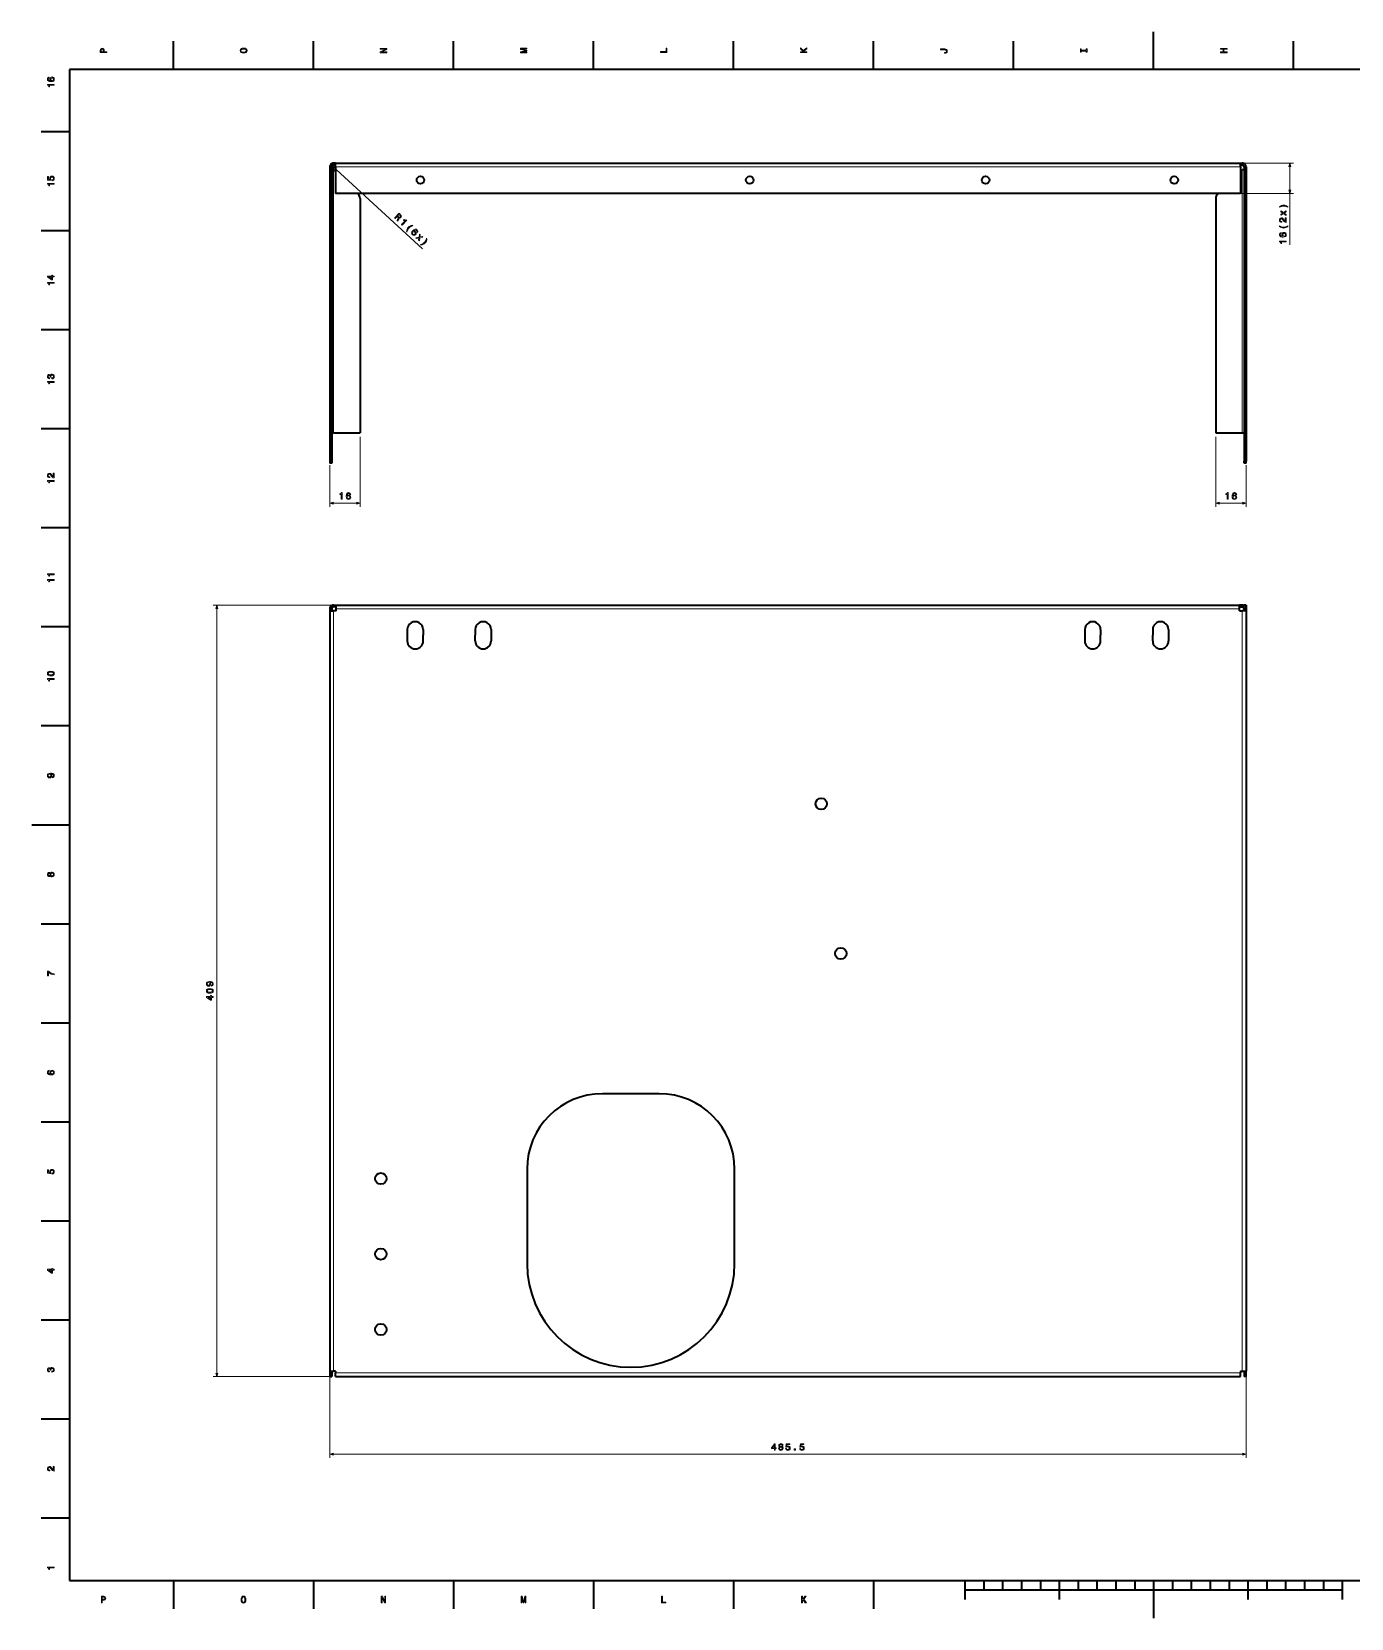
# Model space of a CAD drawing. Extents: x 0 to 1189, y 0 to 841.
# Drawn here: x 0 to 699, y 0 to 841 of the extents above; entities that cross this region are included whole.
import ezdxf

# ---------------------------------------------------------------- set-up
doc = ezdxf.new("R2010")
doc.units = 0

msp = doc.modelspace()

# ---------------------------------------------------------------- linework, layer by layer
at = {"color": 7, "lineweight": 35}
for p, q in [((594.5, 821), (594.5, 841)), ((1169, 821), (20, 821)), ((20, 821), (20, 20)), ((157.989746, 768.303833), (157.989746, 613.303833)), ((158.989746, 768.303833), (158.989746, 613.303833)), ((160.989746, 771.303833), (640.489746, 771.303833)), ((642.489746, 769.303833), (642.489746, 613.303833)), ((643.489746, 769.303833), (643.489746, 613.303833)), ((638.489746, 755.303833), (162.989746, 755.303833)), ((173.989746, 752.646973), (173.989746, 628.303833)), ((627.489746, 752.646973), (627.489746, 628.303833)), ((157.989746, 534.070557), (157.989746, 131.070541)), ((161.403961, 537.070557), (640.075562, 537.070557)), ((643.489746, 534.070557), (643.489746, 131.070541)), ((20, 420.5), (0, 420.5)), ((332.489746, 278.070557), (302.489746, 278.070557)), ((262.489746, 238.070541), (262.489746, 188.070541)), ((372.489746, 188.070541), (372.489746, 238.070541)), ((160.989746, 128.070541), (640.489746, 128.070541)), ((20, 20), (1169, 20)), ((594.5, 20), (594.5, 0)), ((494.5, 15), (694.5, 15))]:
    msp.add_line(p, q, dxfattribs=at)
at = {"color": 7, "lineweight": 35, "ltscale": 0.375}
for p, q in [((75.099998, 821), (75.099998, 836)), ((149.300003, 821), (149.300003, 836)), ((223.5, 821), (223.5, 836)), ((297.700012, 821), (297.700012, 836)), ((371.899994, 821), (371.899994, 836)), ((446.100006, 821), (446.100006, 836)), ((520.299988, 821), (520.299988, 836)), ((668.700012, 821), (668.700012, 836)), ((20, 788), (5, 788)), ((20, 735.5), (5, 735.5)), ((20, 683), (5, 683)), ((20, 630.5), (5, 630.5)), ((20, 578), (5, 578)), ((20, 525.5), (5, 525.5)), ((20, 473), (5, 473)), ((20, 368), (5, 368)), ((20, 315.5), (5, 315.5)), ((20, 263), (5, 263)), ((20, 210.5), (5, 210.5)), ((20, 158), (5, 158)), ((20, 105.5), (5, 105.5)), ((20, 53), (5, 53)), ((75.099998, 20), (75.099998, 5)), ((149.300003, 20), (149.300003, 5)), ((223.5, 20), (223.5, 5)), ((297.700012, 20), (297.700012, 5)), ((371.899994, 20), (371.899994, 5)), ((446.100006, 20), (446.100006, 5))]:
    msp.add_line(p, q, dxfattribs=at)
at = {"color": 7, "lineweight": 35, "ltscale": 0.025}
for p, q in [((157.989746, 769.303833), (157.989746, 768.303833)), ((157.989746, 769.303833), (158.989746, 769.303833)), ((158.989746, 769.303833), (158.989746, 768.303833)), ((159.989746, 767.889648), (158.989746, 767.889648)), ((160.989746, 771.303833), (159.989746, 771.303833)), ((160.989746, 770.303833), (159.989746, 770.303833)), ((160.989746, 769.303833), (160.989746, 768.303833)), ((640.489746, 771.303833), (641.489746, 771.303833)), ((640.489746, 770.303833), (641.489746, 770.303833)), ((641.489746, 767.889648), (642.489746, 767.889648)), ((643.489746, 769.303833), (642.489746, 769.303833)), ((159.989746, 628.303833), (158.989746, 628.303833)), ((641.489746, 628.303833), (642.489746, 628.303833)), ((157.989746, 613.303833), (157.989746, 612.303833)), ((158.989746, 612.303833), (157.989746, 612.303833)), ((158.989746, 613.303833), (158.989746, 612.303833)), ((642.489746, 612.303833), (642.489746, 613.303833)), ((643.489746, 612.303833), (642.489746, 612.303833)), ((643.489746, 612.303833), (643.489746, 613.303833)), ((157.989746, 535.070557), (157.989746, 534.070557)), ((158.989746, 535.070557), (158.989746, 534.070557)), ((159.989746, 537.070557), (159.989746, 536.070557)), ((161.403961, 534.070557), (161.403961, 535.070557)), ((640.075562, 534.070557), (640.075562, 535.070557)), ((641.489746, 537.070557), (641.489746, 536.070557)), ((643.489746, 537.070557), (642.489746, 537.070557)), ((642.489746, 535.070557), (642.489746, 534.070557)), ((643.489746, 535.070557), (643.489746, 534.070557)), ((157.989746, 128.070541), (158.989746, 128.070541)), ((160.989746, 131.070541), (159.989746, 131.070541)), ((160.989746, 131.070541), (160.989746, 130.070541)), ((640.489746, 131.070541), (641.489746, 131.070541)), ((640.489746, 131.070541), (640.489746, 130.070541)), ((643.489746, 128.070541), (642.489746, 128.070541))]:
    msp.add_line(p, q, dxfattribs=at)
at = {"color": 7, "lineweight": 13}
for p, q in [((159.254959, 769.982117), (207.008118, 725.899231)), ((159.989746, 628.303833), (159.989746, 767.889648)), ((160.989746, 769.303833), (640.489746, 769.303833)), ((641.489746, 767.889648), (641.489746, 628.303833)), ((642.489746, 771.303833), (668.741577, 771.303833)), ((666.741577, 728.112671), (666.741577, 771.303833)), ((640.489746, 755.303833), (668.741577, 755.303833)), ((173.989746, 626.303833), (173.989746, 589.148438)), ((627.489746, 626.303833), (627.489746, 589.148438)), ((157.989746, 611.303833), (157.989746, 589.148438)), ((643.489746, 611.303833), (643.489746, 589.148438)), ((159.403961, 537.070557), (96.077591, 537.070557)), ((98.077591, 128.070541), (98.077591, 537.070557)), ((159.989746, 534.070557), (159.989746, 131.070541)), ((161.403961, 535.070557), (640.075562, 535.070557)), ((641.489746, 534.070557), (641.489746, 131.070541)), ((158.989746, 128.070541), (96.077591, 128.070541)), ((157.989746, 129.070541), (157.989746, 85.054352)), ((160.989746, 130.070541), (640.489746, 130.070541)), ((643.489746, 129.070541), (643.489746, 85.054352)), ((157.989746, 87.054352), (643.489746, 87.054352))]:
    msp.add_line(p, q, dxfattribs=at)
at = {"color": 7, "lineweight": 35, "ltscale": 0.035366}
msp.add_line((160.990036, 766.889343), (159.989746, 767.889648), dxfattribs=at)
at = {"color": 7, "lineweight": 35, "ltscale": 0.05}
for p, q in [((160.989746, 769.303833), (160.989746, 771.303833)), ((640.489746, 769.303833), (640.489746, 771.303833)), ((162.989746, 755.303833), (160.989746, 755.303833)), ((640.489746, 755.303833), (638.489746, 755.303833)), ((157.989746, 534.070557), (159.989746, 534.070557)), ((161.403961, 535.070557), (161.403961, 537.070557)), ((640.075562, 535.070557), (640.075562, 537.070557)), ((643.489746, 534.070557), (641.489746, 534.070557)), ((157.989746, 131.070541), (159.989746, 131.070541)), ((160.989746, 128.070541), (160.989746, 130.070541)), ((640.489746, 128.070541), (640.489746, 130.070541)), ((641.489746, 131.070541), (643.489746, 131.070541))]:
    msp.add_line(p, q, dxfattribs=at)
at = {"color": 7, "lineweight": 35, "ltscale": 0.325}
msp.add_line((160.989746, 768.303833), (160.989746, 755.303833), dxfattribs=at)
at = {"color": 7, "lineweight": 35, "ltscale": 0.35}
for p, q in [((640.489746, 769.303833), (640.489746, 755.303833)), ((159.989746, 628.303833), (173.989746, 628.303833)), ((627.489746, 628.303833), (641.489746, 628.303833))]:
    msp.add_line(p, q, dxfattribs=at)
at = {"color": 7, "lineweight": 35, "ltscale": 0.035347}
msp.add_line((640.48999, 766.889893), (641.489746, 767.889648), dxfattribs=at)
at = {"color": 7, "lineweight": 35, "ltscale": 0.014655}
msp.add_line((172.575241, 755.304138), (172.989746, 754.889648), dxfattribs=at)
at = {"color": 7, "lineweight": 35, "ltscale": 0.00429}
msp.add_line((172.989746, 754.889648), (173.111069, 754.768311), dxfattribs=at)
at = {"color": 7, "lineweight": 35, "ltscale": 0.001033}
msp.add_line((176.60527, 755.304138), (176.646606, 755.303833), dxfattribs=at)
at = {"color": 7, "lineweight": 35, "ltscale": 0.001041}
msp.add_line((624.832886, 755.303833), (624.874512, 755.304138), dxfattribs=at)
at = {"color": 7, "lineweight": 35, "ltscale": 0.018944}
msp.add_line((628.904236, 755.304138), (628.368408, 754.768311), dxfattribs=at)
at = {"color": 7, "lineweight": 13, "ltscale": 0.025}
for p, q in [((158.989746, 613.303833), (157.989746, 613.303833)), ((643.489746, 613.303833), (642.489746, 613.303833))]:
    msp.add_line(p, q, dxfattribs=at)
at = {"color": 7, "lineweight": 13, "ltscale": 0.4}
for p, q in [((157.989746, 591.148438), (173.989746, 591.148438)), ((627.489746, 591.148438), (643.489746, 591.148438))]:
    msp.add_line(p, q, dxfattribs=at)
at = {"color": 7, "lineweight": 35, "ltscale": 0.024507}
msp.add_line((157.989746, 536.070557), (157.989746, 535.090271), dxfattribs=at)
at = {"color": 7, "lineweight": 35, "ltscale": 0.006695}
msp.add_line((158.257538, 536.070557), (157.989746, 536.070557), dxfattribs=at)
at = {"color": 7, "lineweight": 35, "ltscale": 0.000348}
msp.add_line((158.989746, 535.084534), (158.989746, 535.070618), dxfattribs=at)
at = {"color": 7, "lineweight": 35, "ltscale": 0.035355}
for p, q in [((159.989746, 537.070557), (161.403961, 537.070557)), ((161.403961, 536.070557), (159.989746, 536.070557)), ((161.403961, 534.070557), (159.989746, 534.070557)), ((641.489746, 537.070557), (640.075562, 537.070557)), ((640.075562, 536.070557), (641.489746, 536.070557)), ((640.075562, 534.070557), (641.489746, 534.070557))]:
    msp.add_line(p, q, dxfattribs=at)
at = {"color": 7, "lineweight": 35, "ltscale": 0.006699}
msp.add_line((642.489746, 537.070557), (642.489746, 536.802612), dxfattribs=at)
at = {"color": 7, "lineweight": 35, "ltscale": 0.049998}
msp.add_line((643.489746, 537.070557), (643.489746, 535.070618), dxfattribs=at)
at = {"color": 7, "lineweight": 35, "ltscale": 0.15}
for p, q in [((199.039749, 524.070557), (199.039749, 518.070557)), ((243.439743, 524.070557), (243.439743, 518.070557)), ((558.039734, 524.070557), (558.039734, 518.070557)), ((602.439758, 524.070557), (602.439758, 518.070557))]:
    msp.add_line(p, q, dxfattribs=at)
at = {"color": 7, "lineweight": 35, "ltscale": 0.075}
for p, q in [((207.439743, 524.070557), (207.439743, 521.070557)), ((235.039749, 524.070557), (235.039749, 521.070557)), ((566.439758, 524.070557), (566.439758, 521.070557)), ((594.039734, 524.070557), (594.039734, 521.070557)), ((207.439743, 518.070557), (207.439743, 521.070557)), ((235.039749, 518.070557), (235.039749, 521.070557)), ((566.439758, 518.070557), (566.439758, 521.070557)), ((594.039734, 518.070557), (594.039734, 521.070557)), ((157.989746, 131.070541), (157.989746, 128.070541)), ((158.989746, 131.070541), (158.989746, 128.070541)), ((642.489746, 131.070541), (642.489746, 128.070541)), ((643.489746, 128.070541), (643.489746, 131.070541))]:
    msp.add_line(p, q, dxfattribs=at)
at = {"color": 7, "lineweight": 35, "ltscale": 0.25}
for p, q in [((494.5, 20), (494.5, 10)), ((544.5, 20), (544.5, 10)), ((644.5, 20), (644.5, 10)), ((694.5, 20), (694.5, 10))]:
    msp.add_line(p, q, dxfattribs=at)
at = {"color": 7, "lineweight": 35, "ltscale": 0.125}
for p, q in [((504.5, 20), (504.5, 15)), ((514.5, 20), (514.5, 15)), ((524.5, 20), (524.5, 15)), ((534.5, 20), (534.5, 15)), ((554.5, 20), (554.5, 15)), ((564.5, 20), (564.5, 15)), ((574.5, 20), (574.5, 15)), ((584.5, 20), (584.5, 15)), ((604.5, 20), (604.5, 15)), ((614.5, 20), (614.5, 15)), ((624.5, 20), (624.5, 15)), ((634.5, 20), (634.5, 15)), ((654.5, 20), (654.5, 15)), ((664.5, 20), (664.5, 15)), ((674.5, 20), (674.5, 15)), ((684.5, 20), (684.5, 15))]:
    msp.add_line(p, q, dxfattribs=at)
at = {"color": 7, "lineweight": 13}
for points in [[(39.833214, 829.935913), (39.833214, 830.399841), (38.355549, 830.399841), (38.355549, 830.914246), (38.330334, 831.433716), (38.15382, 831.84729), (37.810879, 832.114563), (37.341858, 832.205322), (36.908142, 832.134705), (36.59042, 831.932983), (36.398777, 831.600159), (36.333214, 831.14624), (36.333214, 829.935913)], [(36.761887, 831.020203), (36.792149, 831.322754), (36.88797, 831.544678), (37.064484, 831.675781), (37.341858, 831.721191), (37.634365, 831.670776), (37.810879, 831.534607), (37.901657, 831.302612), (37.926872, 830.984863), (37.926872, 830.399841), (36.761887, 830.399841)], [(112.283211, 829.703918), (113.069954, 829.794678), (113.649925, 830.056946), (114.007996, 830.465454), (114.129036, 831), (114.007996, 831.529541), (113.649925, 831.943115), (113.069954, 832.200317), (112.283211, 832.296143), (111.501511, 832.200317), (111.183784, 832.089355), (110.921539, 831.943115), (110.563469, 831.529541), (110.472694, 831.277405), (110.437393, 831), (110.563469, 830.460388), (110.916496, 830.05188), (111.496468, 829.794678)], [(112.283211, 830.188049), (111.672981, 830.24353), (111.224136, 830.409973), (110.951797, 830.667175), (110.85598, 831), (110.951797, 831.32782), (111.229179, 831.585022), (111.678024, 831.751465), (112.283211, 831.811951), (112.89344, 831.751465), (113.342285, 831.585022), (113.614624, 831.32782), (113.705399, 831), (113.614624, 830.667175), (113.342285, 830.409973), (112.898483, 830.24353)], [(188.2332, 829.850159), (188.2332, 830.268738), (185.363602, 830.268738), (188.2332, 831.610229), (188.2332, 832.149841), (184.7332, 832.149841), (184.7332, 831.726257), (187.602798, 831.726257), (184.7332, 830.399841), (184.7332, 829.850159)], [(262.433228, 829.739197), (262.433228, 830.127502), (259.255981, 830.127502), (262.433228, 830.783142), (262.433228, 831.216858), (259.255981, 831.867432), (262.433228, 831.867432), (262.433228, 832.260803), (258.933228, 832.260803), (258.933228, 831.645569), (262.019684, 831), (258.933228, 830.359497), (258.933228, 829.739197)], [(336.633209, 829.976257), (336.633209, 832.225525), (336.209564, 832.225525), (336.209564, 830.440186), (333.133209, 830.440186), (333.133209, 829.976257)], [(410.833221, 829.90564), (410.833221, 830.369629), (409.587555, 830.369629), (409.143738, 830.783142), (410.833221, 831.958191), (410.833221, 832.523071), (408.805847, 831.110962), (407.333221, 832.482727), (407.333221, 831.867432), (408.952087, 830.369629), (407.333221, 830.369629), (407.333221, 829.90564)], [(483.873291, 831.403442), (484.24649, 831.368164), (484.503693, 831.262268), (484.660034, 831.04541), (484.705414, 830.712524), (484.660034, 830.384705), (484.513794, 830.167847), (484.256592, 830.041809), (483.883392, 830.00647), (483.631226, 830.016602), (483.631226, 829.562683), (483.888428, 829.552612), (484.448212, 829.613098), (484.836548, 829.819885), (485.053406, 830.177979), (485.129059, 830.70752), (485.053406, 831.231995), (484.836548, 831.590088), (484.453278, 831.796814), (483.893463, 831.862427), (481.533234, 831.862427), (481.533234, 831.403442)], [(558.80957, 830.768005), (558.80957, 830.122498), (559.233215, 830.122498), (559.233215, 831.877502), (558.80957, 831.877502), (558.80957, 831.231995), (556.15686, 831.231995), (556.15686, 831.877502), (555.733215, 831.877502), (555.733215, 830.122498), (556.15686, 830.122498), (556.15686, 830.768005)], [(633.433167, 829.829956), (633.433167, 830.299011), (631.789063, 830.299011), (631.789063, 831.700989), (633.433167, 831.700989), (633.433167, 832.164978), (629.933167, 832.164978), (629.933167, 831.700989), (631.360413, 831.700989), (631.360413, 830.299011), (629.933167, 830.299011), (629.933167, 829.829956)], [(9.276297, 816.978394), (8.867795, 816.882568), (8.565202, 816.660706), (8.373559, 816.317749), (8.307997, 815.873962), (8.3433, 815.576355), (8.43912, 815.319153), (8.595461, 815.092224), (8.817363, 814.900574), (9.09474, 814.749268), (9.432636, 814.638367), (9.831052, 814.567749), (10.279899, 814.547546), (10.996037, 814.628235), (11.51549, 814.875366), (11.82817, 815.273804), (11.934077, 815.818481), (11.8433, 816.307678), (11.606268, 816.680847), (11.233069, 816.922913), (10.759006, 817.008667), (10.279899, 816.922913), (9.911743, 816.690918), (9.679755, 816.332886), (9.599063, 815.889038), (9.699927, 815.409973), (9.987391, 815.05188), (9.432636, 815.127563), (9.034222, 815.28894), (8.79719, 815.536011), (8.716498, 815.878967), (8.756845, 816.131165), (8.862752, 816.322754), (9.039265, 816.448853), (9.276297, 816.514404)], [(10.764049, 816.51947), (11.081772, 816.463989), (11.323847, 816.322754), (11.48523, 816.095825), (11.535663, 815.813416), (11.48523, 815.515869), (11.32889, 815.28894), (11.086815, 815.142639), (10.769092, 815.09729), (10.456412, 815.147705), (10.21938, 815.28894), (10.068084, 815.520935), (10.012608, 815.833557), (10.068084, 816.105896), (10.214337, 816.322754), (10.451368, 816.463989)], [(11.833213, 812.641235), (11.833213, 813.100159), (8.307997, 813.100159), (8.307997, 812.757202), (8.615634, 812.666443), (8.822406, 812.484863), (8.943443, 812.20752), (8.983789, 811.824219), (9.341859, 811.824219), (9.341859, 812.641235)], [(11.833213, 760.141235), (11.833213, 760.600159), (8.307997, 760.600159), (8.307997, 760.257202), (8.615634, 760.166443), (8.822406, 759.984863), (8.943443, 759.70752), (8.983789, 759.324219), (9.341859, 759.324219), (9.341859, 760.141235)], [(10.920389, 762.017334), (11.333934, 762.128235), (11.6567, 762.375366), (11.858429, 762.738464), (11.934077, 763.202454), (11.8433, 763.711853), (11.596181, 764.110229), (11.202809, 764.362427), (10.698487, 764.458252), (10.229466, 764.372498), (9.861311, 764.130432), (9.624279, 763.752197), (9.538545, 763.263), (9.599063, 762.884766), (9.76549, 762.592224), (8.822406, 762.733459), (8.822406, 764.266602), (8.408861, 764.266602), (8.408861, 762.395569), (10.26477, 762.118164), (10.26477, 762.521606), (10.027738, 762.814148), (9.942002, 763.187317), (9.997478, 763.510071), (10.158861, 763.757202), (10.405979, 763.913574), (10.723703, 763.969055), (11.041427, 763.913574), (11.288545, 763.752197), (11.444884, 763.505066), (11.50036, 763.187317), (11.465057, 762.920044), (11.349063, 762.713257), (11.167507, 762.561951), (10.920389, 762.486328)], [(665.714966, 748.247681), (665.160156, 748.610779), (664.610474, 748.867981), (664.040527, 749.019287), (663.435425, 749.069702), (662.835205, 749.019287), (662.260315, 748.867981), (661.710571, 748.610779), (661.155884, 748.247681), (661.155884, 747.929932), (661.69043, 748.212402), (662.255249, 748.414124), (662.840271, 748.535156), (663.435425, 748.580505), (664.030518, 748.535156), (664.620544, 748.414124), (665.180298, 748.207336), (665.714966, 747.929932)], [(192.256317, 742.239136), (192.600937, 741.921021), (193.603241, 743.006775), (193.955292, 742.681763), (194.204422, 742.431213), (194.31958, 742.228821), (194.295624, 742.024414), (194.130859, 741.771606), (193.841492, 741.420959), (193.661896, 741.181824), (193.586639, 741.011047), (193.975739, 740.651855), (194.040741, 740.72229), (194.0513, 740.904724), (194.199524, 741.124756), (194.556732, 741.563782), (194.777649, 741.929504), (194.781372, 742.104492), (194.712952, 742.298096), (194.946716, 742.253906), (195.170197, 742.287781), (195.387421, 742.389282), (195.590958, 742.565125), (195.826431, 742.924316), (195.893707, 743.294617), (195.779144, 743.661194), (195.490097, 744.017212), (194.630371, 744.810852)], [(195.102966, 743.791199), (195.308502, 743.560303), (195.402832, 743.342773), (195.383163, 743.120728), (195.228363, 742.886108), (194.992905, 742.705383), (194.773132, 742.668091), (194.541077, 742.758728), (194.290527, 742.955688), (193.894012, 743.321777), (194.684235, 744.177734)], [(195.981567, 738.800232), (196.318787, 738.488892), (198.709961, 741.079163), (198.457977, 741.311768), (198.182587, 741.147339), (197.908936, 741.11853), (197.623016, 741.217773), (197.314026, 741.448059), (197.071136, 741.184998), (197.671463, 740.630798)], [(664.741577, 739.908203), (664.741577, 742.313843), (664.307861, 742.313843), (664.307861, 740.412537), (664.070801, 740.518433), (663.874146, 740.700012), (663.516113, 741.259766), (663.364746, 741.557312), (663.147949, 741.890198), (662.895752, 742.127197), (662.598206, 742.263367), (662.260315, 742.313843), (661.83667, 742.228088), (661.503784, 741.991028), (661.291992, 741.62793), (661.21637, 741.158936), (661.302124, 740.674744), (661.539124, 740.306641), (661.917358, 740.06958), (662.416626, 739.988892), (662.487244, 739.988892), (662.487244, 740.447815), (662.446899, 740.447815), (662.104004, 740.493225), (661.851807, 740.629395), (661.69043, 740.846252), (661.634949, 741.133728), (661.685425, 741.426208), (661.811462, 741.643066), (662.008179, 741.784302), (662.255249, 741.834717), (662.487244, 741.799438), (662.68396, 741.703613), (662.855408, 741.542236), (663.006714, 741.320313), (663.168091, 741.022766), (663.480774, 740.528503), (663.813599, 740.180542), (664.217041, 739.973755), (664.72644, 739.908203)], [(664.741577, 744.153564), (663.6875, 744.849548), (664.741577, 745.565674), (664.741577, 746.100281), (663.344604, 745.131958), (662.033325, 746.0448), (662.033325, 745.530396), (663.016785, 744.869751), (662.033325, 744.209045), (662.033325, 743.68457), (663.349609, 744.582275), (664.741577, 743.634155)], [(198.624146, 735.036072), (198.857605, 734.820557), (199.008972, 735.408325), (199.240479, 735.956482), (199.548065, 736.475586), (199.922089, 736.940247), (200.355392, 737.350098), (200.844849, 737.694458), (201.376221, 737.972656), (201.950043, 738.170471), (201.716583, 738.385986), (201.069778, 738.228088), (200.507919, 737.998657), (200.006775, 737.678833), (199.566345, 737.268616), (199.189178, 736.793152), (198.913803, 736.27179), (198.729919, 735.69342)], [(204.382736, 734.524597), (204.589417, 734.889771), (204.631622, 735.262573), (204.509628, 735.636047), (204.227997, 735.985229), (203.985413, 736.161133), (203.73143, 736.265198), (203.458633, 736.30426), (203.167297, 736.271179), (202.867981, 736.169983), (202.557251, 735.997009), (202.235138, 735.752136), (201.915863, 735.436035), (201.48938, 734.855103), (201.318619, 734.305786), (201.399261, 733.805786), (201.727646, 733.358521), (202.148666, 733.093384), (202.583679, 733.014404), (203.014679, 733.12439), (203.399231, 733.414612), (203.661224, 733.824768), (203.740479, 734.252686), (203.634735, 734.666016), (203.363373, 735.026306), (202.942932, 735.277222), (202.484833, 735.308838), (202.916718, 735.665161), (203.305542, 735.84845), (203.647888, 735.85498), (203.95462, 735.681641), (204.112534, 735.480957), (204.181519, 735.273193), (204.154419, 735.057922), (204.041809, 734.839294)], [(203.036377, 733.742737), (202.78009, 733.546875), (202.512131, 733.464783), (202.235901, 733.500122), (201.994186, 733.654663), (201.809753, 733.893555), (201.749054, 734.162354), (201.805786, 734.439453), (201.987946, 734.703674), (202.237091, 734.899231), (202.501648, 734.9776), (202.774719, 734.931396), (203.042114, 734.760071), (203.20459, 734.534607), (203.264709, 734.280029), (203.207703, 734.010071)], [(203.974243, 731.421814), (205.200592, 731.724243), (205.011841, 730.463989), (205.404633, 730.101379), (205.640717, 731.784668), (207.200867, 732.128967), (206.822891, 732.477905), (205.67038, 732.20343), (205.852005, 733.374146), (205.466614, 733.729919), (205.233383, 732.153809), (203.59256, 731.77417)], [(665.714966, 737.770874), (665.714966, 738.088623), (665.180298, 737.801147), (664.620544, 737.599426), (664.030518, 737.473328), (663.435425, 737.432983), (662.840271, 737.473328), (662.255249, 737.599426), (661.69043, 737.801147), (661.155884, 738.088623), (661.155884, 737.770874), (661.710571, 737.40271), (662.260315, 737.145508), (662.835205, 736.994202), (663.435425, 736.948853), (664.040527, 736.994202), (664.610474, 737.145508), (665.160156, 737.40271)], [(662.184692, 734.577087), (661.776123, 734.481262), (661.473572, 734.259338), (661.281921, 733.916382), (661.21637, 733.472595), (661.251709, 733.175049), (661.347473, 732.917847), (661.503784, 732.690918), (661.725708, 732.499268), (662.003113, 732.347961), (662.341003, 732.237), (662.73938, 732.166382), (663.188232, 732.14624), (663.904419, 732.226929), (664.423828, 732.47406), (664.736572, 732.872437), (664.842407, 733.417114), (664.751709, 733.906311), (664.514648, 734.279541), (664.141418, 734.521606), (663.667358, 734.607361), (663.188232, 734.521606), (662.820068, 734.289612), (662.588135, 733.931519), (662.507446, 733.487732), (662.608276, 733.008606), (662.895752, 732.650574), (662.341003, 732.726196), (661.942627, 732.887573), (661.705566, 733.134705), (661.624878, 733.477661), (661.665222, 733.729797), (661.771118, 733.921448), (661.947632, 734.047546), (662.184692, 734.113098)], [(663.672424, 734.118164), (663.990112, 734.062683), (664.232178, 733.921448), (664.393555, 733.694519), (664.444031, 733.412109), (664.393555, 733.114563), (664.237244, 732.887573), (663.995178, 732.741333), (663.67749, 732.695923), (663.364746, 732.746399), (663.127747, 732.887573), (662.97644, 733.119568), (662.920959, 733.432251), (662.97644, 733.70459), (663.122681, 733.921448), (663.359741, 734.062683)], [(206.322281, 727.929626), (206.965393, 728.090942), (207.527252, 728.320374), (208.024963, 728.636475), (208.472534, 729.046936), (208.84256, 729.522156), (209.121368, 730.047241), (209.305237, 730.62561), (209.414734, 731.279541), (209.181274, 731.495056), (209.026184, 730.910645), (208.791275, 730.358765), (208.483398, 729.846863), (208.113083, 729.378784), (207.676071, 728.97229), (207.18689, 728.62085), (206.655243, 728.349792), (206.088837, 728.145142)], [(664.741577, 729.539917), (664.741577, 729.99884), (661.21637, 729.99884), (661.21637, 729.655884), (661.523987, 729.565125), (661.730774, 729.383545), (661.851807, 729.106201), (661.892151, 728.7229), (662.250244, 728.7229), (662.250244, 729.539917)], [(11.833213, 707.641235), (11.833213, 708.100159), (8.307997, 708.100159), (8.307997, 707.757202), (8.615634, 707.666443), (8.822406, 707.484863), (8.943443, 707.20752), (8.983789, 706.824219), (9.341859, 706.824219), (9.341859, 707.641235)], [(11.833213, 711.04541), (11.833213, 711.499268), (10.965778, 711.499268), (10.965778, 711.998596), (10.56232, 711.998596), (10.56232, 711.499268), (8.408861, 711.499268), (8.408861, 711.040344), (10.521974, 709.507202), (10.965777, 709.507202), (10.965778, 711.04541)], [(10.56232, 709.930847), (8.993876, 711.04541), (10.56232, 711.04541)], [(10.733789, 656.997131), (10.769092, 656.997131), (11.253242, 657.07782), (11.616354, 657.31488), (11.848343, 657.688049), (11.934077, 658.182312), (11.848343, 658.706787), (11.626441, 659.100159), (11.273415, 659.352295), (10.819525, 659.443115), (10.521974, 659.402771), (10.279899, 659.291809), (10.0933, 659.110229), (9.957132, 658.868164), (9.684798, 659.195984), (9.251081, 659.311951), (8.857709, 659.236328), (8.560158, 659.01947), (8.373559, 658.666443), (8.307997, 658.182312), (8.388688, 657.728394), (8.610591, 657.380432), (8.963616, 657.153442), (9.432636, 657.07782), (9.467939, 657.07782), (9.467939, 657.526672), (9.145173, 657.567017), (8.913184, 657.69812), (8.771974, 657.909973), (8.721541, 658.20752), (8.761888, 658.469727), (8.867795, 658.661377), (9.039265, 658.777405), (9.271254, 658.822754), (9.518372, 658.777405), (9.684798, 658.656372), (9.785663, 658.444519), (9.815922, 658.157043), (9.810879, 657.960388), (10.209293, 657.960388), (10.199207, 658.20752), (10.244596, 658.525208), (10.365634, 658.762268), (10.56232, 658.903442), (10.819524, 658.953918), (11.112032, 658.898438), (11.32889, 658.752197), (11.465057, 658.520203), (11.510447, 658.212524), (11.460014, 657.894836), (11.308718, 657.662842), (11.066643, 657.516602), (10.733789, 657.461121)], [(11.833213, 655.141235), (11.833213, 655.600159), (8.307997, 655.600159), (8.307997, 655.257202), (8.615634, 655.166443), (8.822406, 654.984863), (8.943443, 654.70752), (8.983789, 654.324219), (9.341859, 654.324219), (9.341859, 655.141235)], [(11.833213, 604.537476), (11.833213, 606.943115), (11.399495, 606.943115), (11.399495, 605.041809), (11.162464, 605.147705), (10.965778, 605.329285), (10.607709, 605.889038), (10.456412, 606.186584), (10.239553, 606.51947), (9.987391, 606.75647), (9.689841, 606.892639), (9.351945, 606.943115), (8.928314, 606.857361), (8.595461, 606.6203), (8.383645, 606.257202), (8.307997, 605.788208), (8.393732, 605.304077), (8.630763, 604.935913), (9.009006, 604.698853), (9.508285, 604.618164), (9.57889, 604.618164), (9.57889, 605.077087), (9.538545, 605.077087), (9.195605, 605.122498), (8.943443, 605.258667), (8.782061, 605.475525), (8.726584, 605.763), (8.777017, 606.055481), (8.903098, 606.272339), (9.099784, 606.413574), (9.346902, 606.463989), (9.57889, 606.428711), (9.775576, 606.332886), (9.947046, 606.171509), (10.098343, 605.949585), (10.259726, 605.652039), (10.572406, 605.157776), (10.905259, 604.809814), (11.308718, 604.603027), (11.818084, 604.537476)], [(11.833213, 602.641235), (11.833213, 603.100159), (8.307997, 603.100159), (8.307997, 602.757202), (8.615634, 602.666443), (8.822406, 602.484863), (8.943443, 602.20752), (8.983789, 601.824219), (9.341859, 601.824219), (9.341859, 602.641235)], [(164.03096, 593.148438), (164.489899, 593.148438), (164.489899, 596.673645), (164.146957, 596.673645), (164.056183, 596.365967), (163.874619, 596.15918), (163.597244, 596.038208), (163.213959, 595.997803), (163.213959, 595.639771), (164.03096, 595.639771)], [(169.068146, 595.705322), (168.972321, 596.113831), (168.750412, 596.416443), (168.407471, 596.608032), (167.963669, 596.673645), (167.666122, 596.638306), (167.40892, 596.54248), (167.181976, 596.386169), (166.990326, 596.164246), (166.839035, 595.886902), (166.728073, 595.54895), (166.657471, 595.150574), (166.637299, 594.701721), (166.717987, 593.985596), (166.965118, 593.466125), (167.363525, 593.153442), (167.908203, 593.047546), (168.397385, 593.138306), (168.770584, 593.375366), (169.012665, 593.748535), (169.098404, 594.222595), (169.012665, 594.701721), (168.78067, 595.069885), (168.422607, 595.30188), (167.978806, 595.382568), (167.499695, 595.281677), (167.141632, 594.994202), (167.21727, 595.54895), (167.378662, 595.947388), (167.625778, 596.184448), (167.968719, 596.265137), (168.220871, 596.224792), (168.412521, 596.118896), (168.538605, 595.942383), (168.604156, 595.705322)], [(168.609207, 594.21759), (168.553726, 593.899841), (168.412521, 593.657776), (168.185577, 593.496399), (167.903152, 593.445984), (167.605606, 593.496399), (167.378662, 593.65271), (167.232407, 593.894775), (167.187012, 594.212524), (167.237442, 594.525208), (167.378662, 594.762207), (167.610641, 594.913513), (167.923325, 594.968994), (168.195663, 594.913513), (168.412521, 594.767273), (168.553726, 594.530273)], [(633.531006, 593.148438), (633.989868, 593.148438), (633.989868, 596.673645), (633.646973, 596.673645), (633.556152, 596.365967), (633.374634, 596.15918), (633.09729, 596.038208), (632.713989, 595.997803), (632.713989, 595.639771), (633.531006, 595.639771)], [(638.568115, 595.705322), (638.47229, 596.113831), (638.250427, 596.416443), (637.907471, 596.608032), (637.463684, 596.673645), (637.166138, 596.638306), (636.908936, 596.54248), (636.682007, 596.386169), (636.490356, 596.164246), (636.338989, 595.886902), (636.228088, 595.54895), (636.157471, 595.150574), (636.137329, 594.701721), (636.218018, 593.985596), (636.465088, 593.466125), (636.863525, 593.153442), (637.408203, 593.047546), (637.8974, 593.138306), (638.27063, 593.375366), (638.512695, 593.748535), (638.598389, 594.222595), (638.512695, 594.701721), (638.28064, 595.069885), (637.922607, 595.30188), (637.47876, 595.382568), (636.999695, 595.281677), (636.641602, 594.994202), (636.717285, 595.54895), (636.878662, 595.947388), (637.125732, 596.184448), (637.46875, 596.265137), (637.720886, 596.224792), (637.912476, 596.118896), (638.038574, 595.942383), (638.104126, 595.705322)], [(638.109192, 594.21759), (638.053711, 593.899841), (637.912476, 593.657776), (637.685547, 593.496399), (637.403198, 593.445984), (637.105591, 593.496399), (636.878662, 593.65271), (636.732422, 593.894775), (636.687012, 594.212524), (636.737427, 594.525208), (636.878662, 594.762207), (637.110657, 594.913513), (637.42334, 594.968994), (637.695679, 594.913513), (637.912476, 594.767273), (638.053711, 594.530273)], [(11.833213, 553.177246), (11.833213, 553.636169), (8.307997, 553.636169), (8.307997, 553.293213), (8.615634, 553.202454), (8.822406, 553.020935), (8.943443, 552.74353), (8.983789, 552.360229), (9.341859, 552.360229), (9.341859, 553.177246)], [(11.833213, 550.141235), (11.833213, 550.600159), (8.307997, 550.600159), (8.307997, 550.257202), (8.615634, 550.166443), (8.822406, 549.984863), (8.943443, 549.70752), (8.983789, 549.324219), (9.341859, 549.324219), (9.341859, 550.141235)], [(10.123559, 499.552612), (10.915345, 499.628265), (11.480187, 499.865295), (11.823127, 500.24353), (11.934077, 500.768036), (11.823127, 501.287476), (11.480187, 501.66571), (10.915346, 501.897705), (10.123559, 501.978394), (9.336816, 501.897705), (9.024136, 501.80188), (8.766931, 501.66571), (8.423991, 501.287476), (8.307997, 500.768036), (8.423991, 500.24353), (8.771974, 499.865295), (9.336815, 499.628265)], [(11.833213, 497.641235), (11.833213, 498.100159), (8.307997, 498.100159), (8.307997, 497.757202), (8.615634, 497.666443), (8.822406, 497.484894), (8.943443, 497.20752), (8.983789, 496.824219), (9.341859, 496.824219), (9.341859, 497.641235)], [(10.123559, 500.036743), (9.513329, 500.077087), (9.074568, 500.203186), (8.817363, 500.430115), (8.726584, 500.768036), (8.817363, 501.100891), (9.074568, 501.32782), (9.513329, 501.453888), (10.123559, 501.494263), (10.738832, 501.453888), (11.177593, 501.32782), (11.434798, 501.100891), (11.520533, 500.768036), (11.434798, 500.430115), (11.177593, 500.203186), (10.738832, 500.077087)], [(10.965777, 445.539642), (11.364193, 445.615265), (11.671829, 445.832153), (11.863472, 446.175079), (11.934077, 446.628967), (11.898775, 446.926514), (11.807997, 447.193817), (11.651657, 447.420746), (11.429755, 447.612396), (11.152377, 447.763702), (10.809438, 447.874634), (10.416066, 447.940216), (9.962175, 447.965424), (9.251081, 447.8797), (8.731628, 447.632568), (8.418948, 447.239197), (8.307997, 446.699585), (8.398775, 446.205353), (8.64085, 445.832153), (9.014049, 445.590057), (9.483068, 445.509369), (9.967218, 445.590057), (10.335374, 445.827087), (10.567363, 446.180115), (10.643011, 446.628967), (10.54719, 447.103027), (10.254683, 447.46109), (10.814481, 447.380402), (11.212896, 447.219025), (11.449927, 446.971893), (11.525576, 446.634003), (11.490273, 446.371765), (11.379322, 446.180115), (11.202809, 446.054047), (10.965777, 446.003601)], [(9.478025, 445.998566), (9.165345, 446.049011), (8.918227, 446.190216), (8.761888, 446.412109), (8.706411, 446.699585), (8.761888, 446.997131), (8.918227, 447.22406), (9.160302, 447.365265), (9.472982, 447.420746), (9.790706, 447.365265), (10.027738, 447.22406), (10.173991, 446.992096), (10.224423, 446.684448), (10.173991, 446.407074), (10.027738, 446.190216), (9.795749, 446.049011)], [(9.947045, 393.624634), (10.088256, 393.367432), (10.284942, 393.190918), (10.532061, 393.079987), (10.829611, 393.044678), (11.278458, 393.125366), (11.626441, 393.357361), (11.848343, 393.735596), (11.934077, 394.25), (11.848343, 394.759369), (11.626441, 395.137604), (11.278458, 395.369598), (10.829611, 395.455353), (10.532061, 395.414978), (10.284942, 395.309082), (10.088256, 395.127533), (9.947045, 394.875366), (9.826009, 395.077087), (9.659582, 395.218292), (9.457852, 395.304047), (9.210734, 395.33429), (8.852665, 395.253601), (8.565202, 395.041779), (8.378602, 394.698853), (8.307997, 394.25), (8.378602, 393.796112), (8.565202, 393.453186), (8.852665, 393.236328), (9.210734, 393.160675), (9.457852, 393.185883), (9.659582, 393.271606)], [(9.251081, 393.639771), (9.029179, 393.680115), (8.857709, 393.801147), (8.751801, 393.992798), (8.711455, 394.25), (8.751801, 394.502167), (8.857709, 394.693817), (9.029179, 394.81485), (9.251081, 394.860229), (9.478025, 394.81485), (9.654538, 394.693817), (9.770533, 394.502167), (9.805836, 394.25), (9.76549, 393.992798), (9.654538, 393.801147), (9.478025, 393.680115)], [(10.819524, 393.528839), (10.552233, 393.574219), (10.350504, 393.720459), (10.21938, 393.947418), (10.173991, 394.25), (10.21938, 394.547546), (10.350504, 394.774506), (10.552233, 394.920746), (10.819524, 394.971191), (11.106988, 394.920746), (11.323847, 394.774506), (11.465057, 394.547546), (11.510447, 394.25), (11.465057, 393.947418), (11.323847, 393.720459), (11.106988, 393.574219)], [(11.833213, 341.049011), (11.833213, 341.55835), (11.001081, 341.724792), (10.224423, 342.017303), (9.503242, 342.430847), (8.827449, 342.970459), (8.408861, 342.970459), (8.408861, 340.569885), (8.867795, 340.569885), (8.867795, 342.486328), (9.548631, 341.931549), (10.259726, 341.51297), (11.01621, 341.220459)], [(95.210159, 335.096191), (95.608566, 335.171844), (95.916214, 335.388702), (96.107849, 335.731628), (96.178452, 336.185547), (96.143158, 336.483093), (96.052368, 336.750366), (95.896042, 336.977325), (95.674133, 337.168945), (95.396759, 337.320251), (95.053818, 337.431213), (94.660446, 337.496765), (94.206558, 337.521973), (93.495453, 337.436249), (92.976013, 337.189148), (92.66333, 336.795776), (92.552368, 336.256134), (92.643158, 335.761902), (92.885223, 335.388702), (93.258423, 335.146606), (93.727448, 335.065918), (94.211594, 335.146606), (94.579758, 335.383667), (94.811737, 335.736694), (94.88739, 336.185547), (94.791565, 336.659607), (94.499054, 337.01767), (95.058853, 336.936981), (95.457275, 336.775574), (95.694305, 336.528473), (95.769958, 336.190582), (95.73465, 335.928345), (95.623703, 335.736694), (95.447189, 335.610596), (95.210159, 335.560181)], [(93.722397, 335.555115), (93.409729, 335.60556), (93.162613, 335.746765), (93.006271, 335.968689), (92.95079, 336.256134), (93.006271, 336.553711), (93.162613, 336.78064), (93.404678, 336.921844), (93.717361, 336.977325), (94.03508, 336.921844), (94.27211, 336.78064), (94.418365, 336.548645), (94.468796, 336.241028), (94.418365, 335.963623), (94.27211, 335.746765), (94.040131, 335.60556)], [(94.367935, 331.355133), (95.159729, 331.430786), (95.724564, 331.667816), (96.067505, 332.046051), (96.178452, 332.570557), (96.067505, 333.089996), (95.724564, 333.468262), (95.159729, 333.700226), (94.367935, 333.780945), (93.581192, 333.700226), (93.268509, 333.604431), (93.011307, 333.468262), (92.668365, 333.089996), (92.552368, 332.570557), (92.668365, 332.046051), (93.016357, 331.667816), (93.581192, 331.430786)], [(96.077591, 329.111908), (96.077591, 329.565796), (95.210159, 329.565796), (95.210159, 330.065063), (94.806702, 330.065063), (94.806702, 329.565796), (92.653244, 329.565796), (92.653244, 329.106873), (94.766357, 327.57373), (95.210159, 327.57373), (95.210159, 329.111908)], [(94.367935, 331.839294), (93.757706, 331.879639), (93.318939, 332.005707), (93.061737, 332.232666), (92.970963, 332.570557), (93.061737, 332.903381), (93.318939, 333.130341), (93.757706, 333.256409), (94.367935, 333.296753), (94.983215, 333.256409), (95.421967, 333.130341), (95.679169, 332.903381), (95.764908, 332.570557), (95.679169, 332.232666), (95.421967, 332.005707), (94.983215, 331.879639)], [(94.806702, 327.997345), (93.238251, 329.111908), (94.806702, 329.111908)], [(9.276297, 290.460388), (8.867795, 290.364563), (8.565202, 290.14267), (8.373559, 289.799713), (8.307997, 289.355927), (8.3433, 289.05835), (8.43912, 288.801147), (8.595461, 288.574219), (8.817363, 288.382568), (9.09474, 288.231262), (9.432636, 288.120331), (9.831052, 288.049713), (10.279899, 288.029541), (10.996037, 288.110229), (11.51549, 288.357361), (11.82817, 288.755768), (11.934077, 289.300446), (11.8433, 289.789642), (11.606268, 290.162842), (11.233068, 290.404907), (10.759006, 290.490631), (10.279899, 290.404907), (9.911743, 290.172913), (9.679755, 289.81485), (9.599063, 289.371033), (9.699927, 288.891937), (9.987391, 288.533875), (9.432636, 288.609528), (9.034222, 288.770905), (8.79719, 289.018005), (8.716498, 289.360962), (8.756845, 289.613129), (8.862752, 289.804749), (9.039265, 289.930847), (9.276297, 289.996399)], [(10.764049, 290.001434), (11.081772, 289.945984), (11.323847, 289.804749), (11.48523, 289.57782), (11.535663, 289.29541), (11.48523, 288.997833), (11.32889, 288.770905), (11.086815, 288.624634), (10.769092, 288.579254), (10.456411, 288.6297), (10.21938, 288.770905), (10.068083, 289.002899), (10.012608, 289.315582), (10.068083, 289.587891), (10.214336, 289.804749), (10.451368, 289.945984)], [(10.920388, 235.499283), (11.333933, 235.610229), (11.6567, 235.857361), (11.858429, 236.220474), (11.934077, 236.684448), (11.8433, 237.193817), (11.596181, 237.592224), (11.202809, 237.844391), (10.698486, 237.940201), (10.229466, 237.854477), (9.861311, 237.612396), (9.624279, 237.234161), (9.538545, 236.744965), (9.599063, 236.366714), (9.76549, 236.074219), (8.822406, 236.215424), (8.822406, 237.748566), (8.408861, 237.748566), (8.408861, 235.877533), (10.26477, 235.600143), (10.26477, 236.003601), (10.027738, 236.296112), (9.942002, 236.669312), (9.997478, 236.992081), (10.158861, 237.239197), (10.405979, 237.395538), (10.723702, 237.451019), (11.041427, 237.395538), (11.288545, 237.234161), (11.444884, 236.987045), (11.50036, 236.669312), (11.465057, 236.402023), (11.349063, 236.195251), (11.167507, 236.043961), (10.920388, 235.968307)], [(11.833213, 184.52739), (11.833213, 184.981277), (10.965777, 184.981277), (10.965777, 185.48056), (10.56232, 185.48056), (10.56232, 184.981277), (8.408861, 184.981277), (8.408861, 184.522339), (10.521974, 182.989197), (10.965777, 182.989197), (10.965777, 184.52739)], [(10.56232, 183.412827), (8.993876, 184.52739), (10.56232, 184.52739)], [(10.733789, 130.479111), (10.769092, 130.479111), (11.253242, 130.559799), (11.616354, 130.796829), (11.848343, 131.170029), (11.934077, 131.664276), (11.848343, 132.188766), (11.626441, 132.582138), (11.273415, 132.834305), (10.819524, 132.925079), (10.521974, 132.884735), (10.279899, 132.773788), (10.093299, 132.592224), (9.957132, 132.350143), (9.684798, 132.677963), (9.251081, 132.793961), (8.857709, 132.718307), (8.560158, 132.50145), (8.373559, 132.148422), (8.307997, 131.664276), (8.388688, 131.210388), (8.610591, 130.862396), (8.963616, 130.635452), (9.432636, 130.559799), (9.467939, 130.559799), (9.467939, 131.008652), (9.145173, 131.048996), (8.913184, 131.180115), (8.771974, 131.391937), (8.721541, 131.689484), (8.761888, 131.951736), (8.867795, 132.143372), (9.039265, 132.259369), (9.271254, 132.304764), (9.518372, 132.259369), (9.684798, 132.138336), (9.785663, 131.926514), (9.815922, 131.639053), (9.810879, 131.442368), (10.209293, 131.442368), (10.199207, 131.689484), (10.244596, 132.007217), (10.365634, 132.244247), (10.56232, 132.385452), (10.819524, 132.435883), (11.112031, 132.380417), (11.32889, 132.234161), (11.465057, 132.002167), (11.510447, 131.694534), (11.460014, 131.376801), (11.308717, 131.144821), (11.066642, 130.998566), (10.733789, 130.943085)], [(396.378357, 90.940521), (396.121155, 90.799309), (395.944641, 90.602623), (395.833679, 90.355499), (395.798401, 90.057953), (395.879089, 89.609108), (396.111084, 89.261124), (396.489319, 89.039223), (397.003723, 88.953491), (397.513092, 89.039223), (397.891327, 89.261124), (398.123322, 89.609108), (398.209045, 90.057953), (398.168701, 90.355499), (398.062805, 90.602623), (397.881226, 90.799309), (397.629089, 90.940521), (397.830811, 91.061554), (397.972015, 91.227982), (398.057739, 91.42971), (398.088013, 91.676834), (398.007324, 92.034897), (397.795502, 92.322365), (397.452576, 92.508965), (397.003723, 92.579567), (396.549835, 92.508965), (396.206909, 92.322365), (395.990051, 92.034897), (395.914368, 91.676834), (395.939606, 91.42971), (396.02533, 91.227982)], [(393.545074, 89.054352), (393.998962, 89.054352), (393.998962, 89.921783), (394.49823, 89.921783), (394.49823, 90.325241), (393.998962, 90.325241), (393.998962, 92.478699), (393.540039, 92.478699), (392.006897, 90.365585), (392.006897, 89.921783), (393.545074, 89.921783)], [(392.430542, 90.325241), (393.545074, 91.893692), (393.545074, 90.325241)], [(396.282532, 90.068039), (396.327942, 90.335327), (396.474182, 90.537064), (396.701111, 90.668182), (397.003723, 90.713577), (397.30127, 90.668182), (397.528229, 90.537064), (397.674469, 90.335327), (397.724915, 90.068039), (397.674469, 89.780579), (397.528229, 89.563721), (397.30127, 89.422508), (397.003723, 89.377121), (396.701111, 89.422508), (396.474182, 89.563721), (396.327942, 89.780579)], [(396.393494, 91.63649), (396.433838, 91.858383), (396.554871, 92.029861), (396.746521, 92.135765), (397.003723, 92.176109), (397.25589, 92.135765), (397.44751, 92.029861), (397.568573, 91.858383), (397.613953, 91.63649), (397.568573, 91.409538), (397.44751, 91.233025), (397.25589, 91.117035), (397.003723, 91.081726), (396.746521, 91.12207), (396.554871, 91.233025), (396.433838, 91.409538)], [(399.489014, 89.967178), (399.599976, 89.553635), (399.847107, 89.230865), (400.210205, 89.029137), (400.674194, 88.953491), (401.183533, 89.044266), (401.58197, 89.291382), (401.834106, 89.684753), (401.929932, 90.189079), (401.844208, 90.658096), (401.602142, 91.026253), (401.223877, 91.26329), (400.734711, 91.349022), (400.356445, 91.288498), (400.063965, 91.12207), (400.20517, 92.065155), (401.738312, 92.065155), (401.738312, 92.478699), (399.867249, 92.478699), (399.589905, 90.622795), (399.993347, 90.622795), (400.285858, 90.859833), (400.659058, 90.945557), (400.981812, 90.890091), (401.228943, 90.728699), (401.385284, 90.481583), (401.440735, 90.163864), (401.385284, 89.846138), (401.223877, 89.599022), (400.976776, 89.44268), (400.659058, 89.387207), (400.391754, 89.422508), (400.184998, 89.538498), (400.033691, 89.720062), (399.958038, 89.967178)], [(404.127777, 89.054352), (404.823761, 89.054352), (404.823761, 89.805794), (404.127777, 89.805794)], [(406.96106, 89.967178), (407.072021, 89.553635), (407.319153, 89.230865), (407.682251, 89.029137), (408.14624, 88.953491), (408.655579, 89.044266), (409.054016, 89.291382), (409.306152, 89.684753), (409.401978, 90.189079), (409.316254, 90.658096), (409.074188, 91.026253), (408.695923, 91.26329), (408.206757, 91.349022), (407.828491, 91.288498), (407.536011, 91.12207), (407.677216, 92.065155), (409.210358, 92.065155), (409.210358, 92.478699), (407.339294, 92.478699), (407.061951, 90.622795), (407.465393, 90.622795), (407.757904, 90.859833), (408.131104, 90.945557), (408.453857, 90.890091), (408.700989, 90.728699), (408.85733, 90.481583), (408.912781, 90.163864), (408.85733, 89.846138), (408.695923, 89.599022), (408.448822, 89.44268), (408.131104, 89.387207), (407.8638, 89.422508), (407.657043, 89.538498), (407.505737, 89.720062), (407.430084, 89.967178)], [(11.833213, 78.019447), (11.833213, 80.425072), (11.399495, 80.425072), (11.399495, 78.523773), (11.162463, 78.629684), (10.965777, 78.811241), (10.607709, 79.371033), (10.456411, 79.668587), (10.239552, 80.001442), (9.987391, 80.238472), (9.689841, 80.374641), (9.351945, 80.425072), (8.928314, 80.339333), (8.595461, 80.102303), (8.383645, 79.739189), (8.307997, 79.270172), (8.393732, 78.786018), (8.630763, 78.41787), (9.009006, 78.180832), (9.508285, 78.100143), (9.57889, 78.100143), (9.57889, 78.559074), (9.538545, 78.559074), (9.195605, 78.604462), (8.943443, 78.740631), (8.782061, 78.957489), (8.726584, 79.244957), (8.777017, 79.53746), (8.903098, 79.754318), (9.099784, 79.895531), (9.346902, 79.945961), (9.57889, 79.91066), (9.775576, 79.814842), (9.947045, 79.653458), (10.098343, 79.431557), (10.259726, 79.134003), (10.572406, 78.639771), (10.905259, 78.291786), (11.308717, 78.085014), (11.818083, 78.019447)], [(11.833213, 26.659222), (11.833213, 27.118156), (8.307997, 27.118156), (8.307997, 26.775217), (8.615634, 26.684439), (8.822406, 26.502882), (8.943443, 26.225506), (8.983789, 25.84222), (9.341859, 25.84222), (9.341859, 26.659222)], [(36.935879, 8.166786), (37.399853, 8.166786), (37.399853, 9.644452), (37.914265, 9.644452), (38.433716, 9.669668), (38.84726, 9.846181), (39.114552, 10.18912), (39.20533, 10.65814), (39.134724, 11.091858), (38.932995, 11.409582), (38.600143, 11.601224), (38.146252, 11.666786), (36.935879, 11.666786)], [(38.020172, 11.238111), (38.322765, 11.207852), (38.544666, 11.112031), (38.675793, 10.935518), (38.72118, 10.65814), (38.670746, 10.365633), (38.53458, 10.18912), (38.302593, 10.098343), (37.984867, 10.073126), (37.399853, 10.073126), (37.399853, 11.238111)], [(110.903885, 9.916786), (110.994667, 9.130043), (111.256912, 8.550072), (111.665413, 8.192002), (112.199997, 8.070965), (112.729538, 8.192002), (113.143082, 8.550072), (113.400284, 9.130043), (113.496101, 9.916786), (113.400284, 10.698486), (113.28933, 11.01621), (113.143082, 11.278458), (112.729538, 11.636527), (112.477371, 11.727304), (112.199997, 11.762608), (111.66037, 11.636527), (111.251869, 11.283501), (110.994667, 10.703529)], [(111.388039, 9.916786), (111.443512, 10.527017), (111.60994, 10.975864), (111.867142, 11.248199), (112.199997, 11.34402), (112.527802, 11.248199), (112.785011, 10.970821), (112.951439, 10.521974), (113.011955, 9.916786), (112.951439, 9.306556), (112.785011, 8.857708), (112.527802, 8.585374), (112.199997, 8.494596), (111.867142, 8.585374), (111.60994, 8.857708), (111.443512, 9.301513)], [(185.250137, 8.166786), (185.668732, 8.166786), (185.668732, 11.036383), (187.010223, 8.166786), (187.54985, 8.166786), (187.54985, 11.666786), (187.126221, 11.666786), (187.126221, 8.79719), (185.79985, 11.666786), (185.250137, 11.666786)], [(259.339203, 8.166786), (259.727539, 8.166786), (259.727539, 11.34402), (260.383148, 8.166786), (260.816864, 8.166786), (261.467438, 11.34402), (261.467438, 8.166786), (261.860809, 8.166786), (261.860809, 11.666786), (261.245544, 11.666786), (260.600006, 8.580331), (259.959534, 11.666786), (259.339203, 11.666786)], [(333.776215, 8.166786), (336.025513, 8.166786), (336.025513, 8.590417), (334.240204, 8.590417), (334.240204, 11.666786), (333.776215, 11.666786)], [(407.90564, 8.166786), (408.369598, 8.166786), (408.369598, 9.412463), (408.783142, 9.856268), (409.958221, 8.166786), (410.523071, 8.166786), (409.110962, 10.194164), (410.482727, 11.666786), (409.867432, 11.666786), (408.369598, 10.04791), (408.369598, 11.666786), (407.90564, 11.666786)]]:
    msp.add_lwpolyline(points, close=True, dxfattribs=at)
for points in [[(161.025574, 769.052124), (159.254959, 769.982117), (160.323334, 768.291382)], [(667.259216, 769.371948), (666.741577, 771.303833), (666.223938, 769.371948)], [(666.223938, 757.235718), (666.741577, 755.303833), (667.259216, 757.235718)], [(159.9216, 591.666016), (157.989746, 591.148438), (159.9216, 590.630737)], [(172.057892, 590.630737), (173.989746, 591.148438), (172.057892, 591.666016)], [(629.421631, 591.666016), (627.489746, 591.148438), (629.421631, 590.630737)], [(641.557861, 590.630737), (643.489746, 591.148438), (641.557861, 591.666016)], [(98.59523, 535.138672), (98.077591, 537.070557), (97.559952, 535.138672)], [(97.559952, 130.002396), (98.077591, 128.070541), (98.59523, 130.002396)], [(159.9216, 87.571991), (157.989746, 87.054352), (159.9216, 86.536713)], [(641.557861, 86.536713), (643.489746, 87.054352), (641.557861, 87.571991)]]:
    msp.add_lwpolyline(points, dxfattribs=at)
at = {"color": 7, "lineweight": 35}
for centre, radius in [((205.989746, 762.403809), 2), ((380.489746, 762.403809), 2), ((505.489746, 762.403809), 2), ((605.489746, 762.403809), 2), ((418.397156, 431.720337), 3), ((428.746704, 352.392639), 3), ((184.989746, 233.070541), 3), ((184.989746, 193.070541), 3), ((184.989746, 153.070541), 3)]:
    msp.add_circle(centre, radius, dxfattribs=at)
for centre, radius, start, end in [((159.989746, 769.303833), 2, 90.000003, 180.000005), ((159.989746, 769.303833), 1, 90.000003, 180.000005), ((641.489746, 769.303833), 2, 0, 90.000003), ((641.489746, 769.303833), 1, 0, 90.000003), ((170.989746, 752.646973), 2.999988, 359.999887, 44.999909), ((630.489746, 752.646973), 2.999988, 134.999891, 179.999909), ((159.989746, 535.070557), 2, 90.000003, 180.000005), ((159.989746, 535.070557), 1, 90.000003, 180.000005), ((641.489746, 535.070557), 2, 0, 90.000003), ((641.489746, 535.070557), 1, 0, 90.000003), ((203.239746, 524.070557), 4.2, 0, 180.000005), ((239.239746, 524.070557), 4.2, 360, 180.000005), ((562.239746, 524.070557), 4.2, 0, 180.000005), ((598.239746, 524.070557), 4.2, 0, 180.000005), ((203.239746, 518.070557), 4.2, 180.000005, 360), ((239.239746, 518.070557), 4.2, 180.000005, 360), ((562.239746, 518.070557), 4.2, 180.000005, 360), ((598.239746, 518.070557), 4.2, 180.000005, 360), ((302.489929, 238.070343), 40.000143, 90.000269, 179.999704), ((332.489532, 238.070343), 40.000143, 0.000272, 89.999702), ((317.489746, 188.070557), 54.999867, 180.000022, 359.999978)]:
    msp.add_arc(centre, radius, start, end, dxfattribs=at)

doc.saveas('drawing.dxf')
